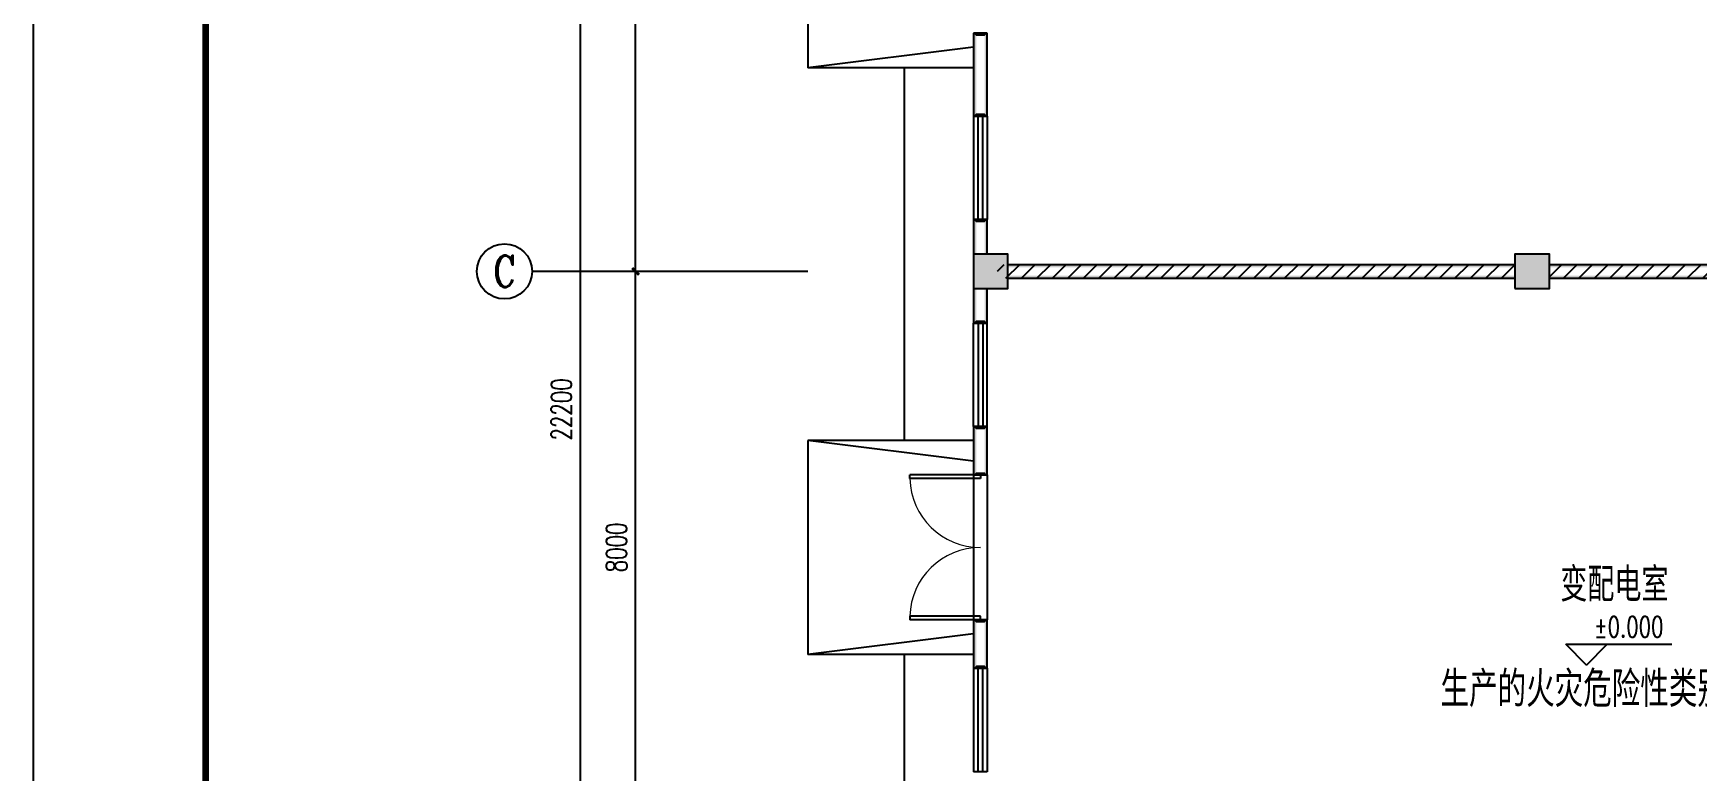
# Model space of a CAD drawing. Extents: x 5211311 to 5622788, y -441754 to -251897.
# Drawn here: x 5423013 to 5447145, y -392583 to -381883 of the extents above; entities that cross this region are included whole.
import ezdxf
from ezdxf.enums import TextEntityAlignment as Align

# ---------------------------------------------------------------- set-up
doc = ezdxf.new("R2010")
doc.units = 0
doc.header["$LTSCALE"] = 1000
doc.header["$MEASUREMENT"] = 0
doc.layers.get('0').update_dxf_attribs({"linetype": 'CONTINUOUS'})
doc.layers.get('Defpoints').update_dxf_attribs({"linetype": 'CONTINUOUS'})
for name, color, linetype in [('AXIS_TEXT', 7, 'CONTINUOUS'), ('PUB_HATCH', 8, 'CONTINUOUS'), ('PUB_TITLE', 4, 'CONTINUOUS'), ('建筑底图', 251, 'CONTINUOUS')]:
    doc.layers.add(name, color=color, linetype=linetype)
doc.styles.add('_HZTXT', font='txt.shx', dxfattribs={"width": 0.8, "bigfont": 'HZTXT.shx'})
doc.styles.add('_TCH_AXIS', font='COMPLEX', dxfattribs={"bigfont": 'GBCBIG'})
doc.styles.add('_TCH_DIM', font='SIMPLEX', dxfattribs={"bigfont": 'GBCBIG'})
doc.styles.add('_TCH_DIM_T3', font='SIMPLEX', dxfattribs={"width": 0.705882, "bigfont": 'GBCBIG'})
doc.styles.add('COMPLEX', font='COMPLEX')
doc.dimstyles.new('_TCH_ARCH&&100', dxfattribs={"dimtxt": 297.5, "dimasz": 100, "dimexe": 250, "dimexo": 300, "dimgap": 126.25, "dimtad": 1, "dimdec": 0, "dimzin": 0, "dimdsep": 46, "dimtxsty": '_TCH_DIM_T3', "dimblk": 'ARCHTICK', "dimcen": 0.09, "dimclrt": 7, "dimazin": 2, "dimtfac": 1, "dimtdec": 0, "dimtix": 1, "dimtmove": 2, "dimatfit": 3, "dimfxl": 0, "dimtolj": 1, "dimtzin": 0, "dimarcsym": 0})

# ---------------------------------------------------------------- blocks, each defined once
blk = doc.blocks.new('$TCHSYS$WIN2D')
for p, q in [((-0.5, 0.5), (0.5, 0.5)), ((-0.5, 0.5), (-0.5, -0.5)), ((0.5, 0.5), (0.5, -0.5)), ((0.5, 0.167), (-0.5, 0.167)), ((0.5, -0.167), (-0.5, -0.167)), ((-0.5, -0.5), (0.5, -0.5))]:
    blk.add_line(p, q)
blk = doc.blocks.new('$DorLib2D$00000002')
for p, q in [((-0.5, 0), (-0.5, 0.4875)), ((-0.475, 0.4875), (-0.5, 0.4875)), ((-0.475, 0), (-0.475, 0.4875)), ((0.475, 0), (0.475, 0.4875)), ((0.475, 0.4875), (0.5, 0.4875)), ((0.5, 0), (0.5, 0.4875)), ((-0.5, 0), (-0.475, 0)), ((0.5, 0), (0.475, 0))]:
    blk.add_line(p, q)
at = {"lineweight": 13}
for centre, start, end in [((-0.4875, 0), 0, 88.53072), ((0.4875, 0), 91.46928, 180)]:
    blk.add_arc(centre, 0.4875, start, end, dxfattribs=at)
blk = doc.blocks.new('_FZH')
blk.add_lwpolyline([(-0.5, -0.5), (0.5, -0.5), (0.5, 0.5), (-0.5, 0.5)], close=True)
at = {"layer": 'PUB_HATCH'}
blk.add_solid([(-0.5, -0.5), (0.5, -0.5), (-0.5, 0.5), (0.5, 0.5)], dxfattribs=at)
blk = doc.blocks.new('_ArchTick')
at = {"color": 0, "linetype": 'ByBlock', "const_width": 0.4}
blk.add_lwpolyline([(-0.5, -0.5), (0.5, 0.5)], dxfattribs=at)
blk = doc.blocks.new('*D57')
at = {"layer": 'Defpoints', "color": 0, "transparency": 16777216}
for p in [(5431745, -385333), (5434245, -385333), (5434245, -393333)]:
    blk.add_point(p, dxfattribs=at)
at = {"layer": '建筑底图', "color": 0, "lineweight": -2, "transparency": 16777216}
for p, q in [((5433945, -385333), (5431495, -385333)), ((5431745, -393333), (5431745, -385333)), ((5433945, -393333), (5431495, -393333))]:
    blk.add_line(p, q, dxfattribs=at)
at = {"layer": '建筑底图', "color": 0, "lineweight": -2, "transparency": 16777216, "xscale": 100, "yscale": 100, "zscale": 100}
for p, rotation in [((5431745, -385333), 90), ((5431745, -393333), 270)]:
    blk.add_blockref('_ArchTick', p, dxfattribs=dict(at, rotation=rotation))
at = {"layer": '建筑底图', "color": 7, "transparency": 16777216, "insert": (5431470, -389333), "char_height": 297.5, "attachment_point": 5, "rotation": 90, "style": '_TCH_DIM_T3'}
blk.add_mtext('\\A1;8000', dxfattribs=at)
blk = doc.blocks.new('*D58')
at = {"layer": 'Defpoints', "color": 0, "transparency": 16777216}
for p in [(5431745, -376333), (5434245, -376333), (5434245, -385333)]:
    blk.add_point(p, dxfattribs=at)
at = {"layer": '建筑底图', "color": 0, "lineweight": -2, "transparency": 16777216}
for p, q in [((5433945, -376333), (5431495, -376333)), ((5431745, -385333), (5431745, -376333)), ((5433945, -385333), (5431495, -385333))]:
    blk.add_line(p, q, dxfattribs=at)
at = {"layer": '建筑底图', "color": 0, "lineweight": -2, "transparency": 16777216, "xscale": 100, "yscale": 100, "zscale": 100}
for p, rotation in [((5431745, -376333), 90), ((5431745, -385333), 270)]:
    blk.add_blockref('_ArchTick', p, dxfattribs=dict(at, rotation=rotation))
at = {"layer": '建筑底图', "color": 7, "transparency": 16777216, "insert": (5431470, -380833), "char_height": 297.5, "attachment_point": 5, "rotation": 90, "style": '_TCH_DIM_T3'}
blk.add_mtext('\\A1;9000', dxfattribs=at)
blk = doc.blocks.new('*D59')
at = {"layer": 'Defpoints', "color": 0, "transparency": 16777216}
for p in [(5430945, -376233), (5434245, -376233), (5434245, -398433)]:
    blk.add_point(p, dxfattribs=at)
at = {"layer": '建筑底图', "color": 0, "lineweight": -2, "transparency": 16777216}
for p, q in [((5433945, -376233), (5430695, -376233)), ((5430945, -398433), (5430945, -376233)), ((5433945, -398433), (5430695, -398433))]:
    blk.add_line(p, q, dxfattribs=at)
at = {"layer": '建筑底图', "color": 0, "lineweight": -2, "transparency": 16777216, "xscale": 100, "yscale": 100, "zscale": 100}
for p, rotation in [((5430945, -376233), 90), ((5430945, -398433), 270)]:
    blk.add_blockref('_ArchTick', p, dxfattribs=dict(at, rotation=rotation))
at = {"layer": '建筑底图', "color": 7, "transparency": 16777216, "insert": (5430670, -387333), "char_height": 297.5, "attachment_point": 5, "rotation": 90, "style": '_TCH_DIM_T3'}
blk.add_mtext('\\A1;22200', dxfattribs=at)
blk = doc.blocks.new('_AXISO')
blk.add_circle((0, 0), 0.5)
at = {"layer": 'AXIS_TEXT', "style": 'COMPLEX', "width": 1.041667}
blk.add_attdef('A', text='', height=0.56, dxfattribs=at).set_placement((-0.25, -0.28), (0.25, -0.28), align=Align.FIT)

msp = doc.modelspace()

# ---------------------------------------------------------------- hatches: boundary and pattern name
at = {"layer": '建筑底图'}
for points in [[(5436644.8, -381883), (5436644.8, -383083), (5436684.8, -383043), (5436684.8, -381923)], [(5436844.8, -381883), (5436644.8, -381883), (5436684.8, -381923), (5436804.8, -381923)], [(5436844.8, -383083), (5436844.8, -381883), (5436804.8, -381923), (5436804.8, -383043)], [(5436644.8, -383083), (5436844.8, -383083), (5436804.8, -383043), (5436684.8, -383043)], [(5436844.8, -384583), (5436644.8, -384583), (5436684.8, -384623), (5436804.8, -384623)], [(5436644.8, -385083), (5436684.8, -385083), (5436684.8, -384623), (5436644.8, -384583)], [(5436804.8, -385083), (5436844.8, -385083), (5436844.8, -384583), (5436804.8, -384623)], [(5437144.8, -385083), (5436644.8, -385083), (5436684.8, -385123), (5437104.8, -385123)], [(5436644.8, -385083), (5436644.8, -385583), (5436684.8, -385543), (5436684.8, -385123)], [(5437144.8, -385583), (5437144.8, -385083), (5437104.8, -385123), (5437104.8, -385543)], [(5444994.8, -385083), (5444494.8, -385083), (5444534.8, -385123), (5444954.8, -385123)], [(5444494.8, -385083), (5444494.8, -385583), (5444534.8, -385543), (5444534.8, -385123)], [(5444994.8, -385583), (5444994.8, -385083), (5444954.8, -385123), (5444954.8, -385543)], [(5444494.8, -385273), (5444494.8, -385233), (5437144.8, -385233), (5437144.8, -385273)], [(5454344.8, -385273), (5454344.8, -385233), (5444994.8, -385233), (5444994.8, -385273)], [(5436644.8, -385583), (5437144.8, -385583), (5437104.8, -385543), (5436684.8, -385543)], [(5436684.8, -385583), (5436644.8, -385583), (5436644.8, -386083), (5436684.8, -386043)], [(5436844.8, -385583), (5436804.8, -385583), (5436804.8, -386043), (5436844.8, -386083)], [(5444494.8, -385433), (5444494.8, -385393), (5437144.8, -385393), (5437144.8, -385433)], [(5444494.8, -385583), (5444994.8, -385583), (5444954.8, -385543), (5444534.8, -385543)], [(5454344.8, -385433), (5454344.8, -385393), (5444994.8, -385393), (5444994.8, -385433)], [(5436644.8, -386083), (5436844.8, -386083), (5436804.8, -386043), (5436684.8, -386043)], [(5436644.8, -387583), (5436644.8, -388283), (5436684.8, -388243), (5436684.8, -387623)], [(5436844.8, -387583), (5436644.8, -387583), (5436684.8, -387623), (5436804.8, -387623)], [(5436844.8, -388283), (5436844.8, -387583), (5436804.8, -387623), (5436804.8, -388243)], [(5436644.8, -388283), (5436844.8, -388283), (5436804.8, -388243), (5436684.8, -388243)], [(5436644.8, -390383), (5436644.8, -391083), (5436684.8, -391043), (5436684.8, -390423)], [(5436844.8, -390383), (5436644.8, -390383), (5436684.8, -390423), (5436804.8, -390423)], [(5436844.8, -391083), (5436844.8, -390383), (5436804.8, -390423), (5436804.8, -391043)], [(5436644.8, -391083), (5436844.8, -391083), (5436804.8, -391043), (5436684.8, -391043)]]:
    msp.add_hatch(color=256, dxfattribs=at).paths.add_polyline_path(points)
h = msp.add_hatch(dxfattribs=at)
h.set_pattern_fill('ANSI31', color=256, scale=100)
h.set_pattern_definition([(45, (-5310222.02, 232866.74), (-112.2532015, 112.2532015), [])])
h.paths.add_polyline_path([(5444494.8, -385233), (5436994.8, -385233), (5436994.8, -385433), (5444494.8, -385433)])
h.paths.add_polyline_path([(5444994.8, -385433), (5454494.8, -385433), (5454494.8, -385233), (5444994.8, -385233)], flags=16)

# ---------------------------------------------------------------- linework, layer by layer
at = {"layer": 'PUB_TITLE', "color": 4}
msp.add_lwpolyline([(5423013.1, -424514), (5507113.1, -424514), (5507113.1, -365114), (5423013.1, -365114)], close=True, dxfattribs=at)
at = {"layer": 'PUB_TITLE', "color": 4, "const_width": 100}
msp.add_lwpolyline([(5425513.1, -423514), (5506113.1, -423514), (5506113.1, -366114), (5425513.1, -366114)], close=True, dxfattribs=at)
at = {"layer": '建筑底图'}
for p, q in [((5434244.8, -379283), (5434244.8, -382383)), ((5436644.8, -381883), (5436644.8, -383083)), ((5436844.8, -381883), (5436644.8, -381883)), ((5436844.8, -383083), (5436844.8, -381883)), ((5436644.8, -382083), (5434244.8, -382383)), ((5436644.8, -382383), (5434244.8, -382383)), ((5436644.8, -383083), (5436844.8, -383083)), ((5436844.8, -384583), (5436644.8, -384583)), ((5436644.8, -384583), (5436644.8, -385083)), ((5436844.8, -385083), (5436844.8, -384583)), ((5434244.8, -385333), (5430244.8, -385333)), ((5437144.8, -385233), (5444494.8, -385233)), ((5444994.8, -385233), (5454344.8, -385233)), ((5436644.8, -385583), (5436644.8, -386083)), ((5436844.8, -386083), (5436844.8, -385583)), ((5437144.8, -385433), (5444494.8, -385433)), ((5444994.8, -385433), (5454344.8, -385433)), ((5436644.8, -386083), (5436844.8, -386083)), ((5434244.8, -387783), (5434244.8, -390883)), ((5436644.8, -388083), (5434244.8, -387783)), ((5436644.8, -387783), (5434244.8, -387783)), ((5436644.8, -387583), (5436644.8, -388283)), ((5436844.8, -387583), (5436644.8, -387583)), ((5436844.8, -388283), (5436844.8, -387583)), ((5436644.8, -388283), (5436644.8, -390383)), ((5436644.8, -388283), (5436844.8, -388283)), ((5436844.8, -388283), (5436844.8, -390383)), ((5436644.8, -390383), (5436644.8, -391083)), ((5436844.8, -390383), (5436644.8, -390383)), ((5436844.8, -391083), (5436844.8, -390383)), ((5436644.8, -390583), (5434244.8, -390883)), ((5436644.8, -390883), (5434244.8, -390883)), ((5445530.7, -391037.1), (5445230.7, -390737.1)), ((5445230.7, -390737.1), (5446770.9, -390737.1)), ((5445530.7, -391037.1), (5445830.7, -390737.1)), ((5436644.8, -391083), (5436844.8, -391083))]:
    msp.add_line(p, q, dxfattribs=at)
for points in [[(5435644.8, -387783), (5435644.8, -382383)], [(5435644.8, -393083), (5435644.8, -390883)]]:
    msp.add_lwpolyline(points, dxfattribs=at)

# ---------------------------------------------------------------- block references
for name, p, xscale, yscale, zscale, rotation in [('$TCHSYS$WIN2D', (5436744.8, -383833), 1500, 200, 1500, 270.0000000000237), ('$TCHSYS$WIN2D', (5436744.8, -386833), -1500, 200, -1500, 270.0000000000267), ('$DorLib2D$00000002', (5436744.8, -389333), -2100, -2100, -2100, 270.0000000000267), ('$TCHSYS$WIN2D', (5436744.8, -391833), 1500, 200, 1500, 270.0000000000267)]:
    msp.add_blockref(name, p, dxfattribs=dict(at, xscale=xscale, yscale=yscale, zscale=zscale, rotation=rotation))
ref = msp.add_blockref('_AXISO', (5429844.8, -385333), dxfattribs=dict(at, xscale=800, yscale=800, zscale=800))
ref.add_attrib('A', 'C', dxfattribs={"layer": 'AXIS_TEXT', "color": 0, "height": 455.7, "style": '_TCH_AXIS'}).set_placement((5429682.1, -385560.8), (5430007.6, -385560.8), align=Align.FIT)
at = {"layer": '建筑底图', "xscale": 500, "yscale": 500, "zscale": 500}
for p in [(5436894.8, -385333), (5444744.8, -385333)]:
    msp.add_blockref('_FZH', p, dxfattribs=at)

# ---------------------------------------------------------------- texts
at = {"layer": '建筑底图'}
for s, height, style, width, p in [('变配电室', 490.23, '_HZTXT', 0.8, (5445152.2, -390117.6)), ('%%P0.000', 297.5, '_TCH_DIM', 0.705882, (5445640.9, -390632.1)), ('生产的火灾危险性类别：丁类', 517.241, '_HZTXT', 0.8, (5443415.6, -391645.2))]:
    msp.add_text(s, height=height, dxfattribs=dict(at, style=style, width=width)).set_placement(p)

# ---------------------------------------------------------------- dimensions: what is measured, and where the dimension line sits
for p1, p2, distance, picture, middle in [((5434244.8, -398433), (5434244.8, -376233), 3300, '*D59', (5430669.8, -387333)), ((5434244.8, -385333), (5434244.8, -376333), 2500, '*D58', (5431469.8, -380833)), ((5434244.8, -393333), (5434244.8, -385333), 2500, '*D57', (5431469.8, -389333))]:
    dim = msp.add_aligned_dim(p1=p1, p2=p2, distance=distance, dimstyle='_TCH_ARCH&&100', dxfattribs=at)
    dim.commit()
    dim.dimension.update_dxf_attribs({"geometry": picture, "text_midpoint": middle})

doc.saveas('drawing.dxf')
